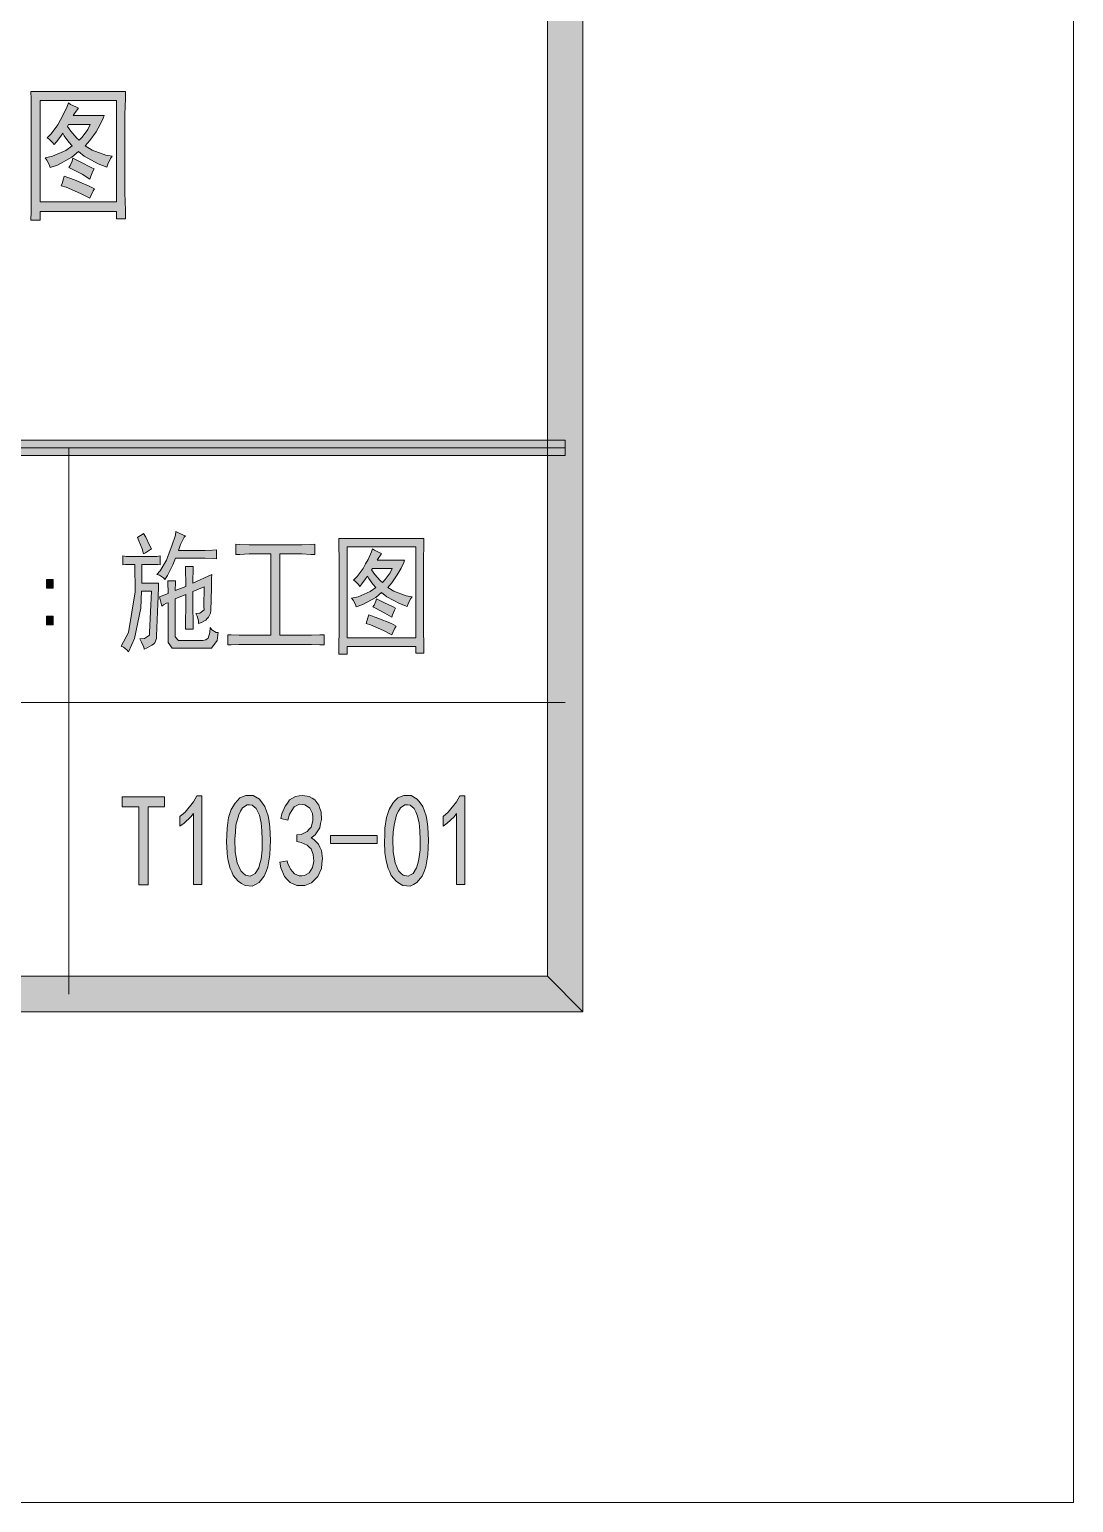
# Model space of a CAD drawing. Header units: millimetres. Extents: x 0 to 586, y 0 to 414.
# Drawn here: x 565.39 to 585.63, y 0 to 28.57 of the extents above; entities that cross this region are included whole.
import ezdxf

# ---------------------------------------------------------------- set-up
doc = ezdxf.new("R2010")
doc.units = ezdxf.units.MM

msp = doc.modelspace()

# ---------------------------------------------------------------- hatches: boundary and pattern name
h = msp.add_hatch(color=0)
h.dxf.hatch_style = 2
h.paths.add_polyline_path([(576.117861, 9.514417), (575.429944, 10.205861), (575.429944, 403.877639), (576.117861, 404.569083)])
h = msp.add_hatch(color=0)
h.paths.add_polyline_path([(567.249028, 27.361444), (567.2455, 27.223861), (567.238444, 26.916944), (567.238444, 26.751139), (567.238444, 25.565806), (567.238444, 25.396472), (567.2455, 25.057806), (567.249028, 24.892), (567.072639, 24.892), (567.072639, 25.036639), (565.590972, 25.036639), (565.590972, 24.867306), (565.414583, 24.867306), (565.418111, 25.040167), (565.421639, 25.396472), (565.421639, 25.576389), (565.421639, 26.751139), (565.421639, 26.913417), (565.418111, 27.216806), (565.414583, 27.361444)])
h.paths.add_polyline_path([(567.072639, 25.223611), (567.072639, 27.185056), (565.590972, 27.185056), (565.590972, 25.223611)])
h = msp.add_hatch(color=0)
h.paths.add_polyline_path([(566.335333, 27.040417), (566.310639, 27.005139), (566.26125, 26.934583), (566.236556, 26.895778), (566.83275, 26.895778), (566.815111, 26.846389), (566.755139, 26.722917), (566.716333, 26.652361), (566.677528, 26.581806), (566.554056, 26.408944), (566.469389, 26.310167), (566.599917, 26.2255), (566.8645, 26.126722), (566.9915, 26.109083), (566.95975, 26.059694), (566.906833, 25.953861), (566.885667, 25.897417), (566.719861, 25.960917), (566.448222, 26.109083), (566.335333, 26.197278), (566.208333, 26.091444), (565.933167, 25.936222), (565.785, 25.886833), (565.774417, 25.936222), (565.725028, 26.031472), (565.68975, 26.077333), (565.830861, 26.105556), (566.091917, 26.218444), (566.211861, 26.310167), (566.148361, 26.380722), (566.060167, 26.504194), (566.035472, 26.553583), (565.993139, 26.497139), (565.912, 26.387778), (565.866139, 26.331333), (565.834389, 26.373667), (565.767361, 26.440694), (565.732083, 26.465389), (565.809694, 26.543), (565.936694, 26.715861), (565.989611, 26.811111), (566.042528, 26.909889), (566.120139, 27.072167), (566.141306, 27.139194), (566.183639, 27.110972), (566.282417, 27.061583)])
h.paths.add_polyline_path([(566.123667, 26.684111), (566.190694, 26.592389), (566.303583, 26.458333), (566.352972, 26.419528), (566.409417, 26.475972), (566.518778, 26.624139), (566.564639, 26.719389), (566.141306, 26.719389)])
h = msp.add_hatch(color=0)
h.dxf.hatch_style = 2
h.paths.add_polyline_path([(566.2295, 26.06675), (566.381194, 25.989139), (566.582278, 25.886833), (566.638722, 25.865667), (566.614028, 25.819806), (566.575222, 25.721028), (566.557583, 25.664583), (566.405889, 25.756306), (566.201278, 25.865667), (566.148361, 25.886833), (566.173056, 25.925639), (566.211861, 26.013833)])
h = msp.add_hatch(color=0)
h.dxf.hatch_style = 2
h.paths.add_polyline_path([(566.060167, 25.721028), (566.257722, 25.650472), (566.547, 25.527), (566.645778, 25.477611), (566.624611, 25.435278), (566.57875, 25.340028), (566.557583, 25.290639), (566.374139, 25.382361), (566.095444, 25.505833), (566.000194, 25.534056), (566.017833, 25.576389), (566.046056, 25.671639)])
h = msp.add_hatch(color=0)
h.dxf.hatch_style = 2
h.paths.add_polyline_path([(541.390417, 20.305889), (541.390417, 20.602222), (575.772139, 20.602222), (575.772139, 20.305889)])
h = msp.add_hatch(color=0)
h.dxf.hatch_style = 2
h.paths.add_polyline_path([(567.598278, 18.792472), (567.640611, 18.718389), (567.714694, 18.566694), (567.749972, 18.492611), (567.711167, 18.467917), (567.637083, 18.418528), (567.598278, 18.393833), (567.570056, 18.492611), (567.510083, 18.651361), (567.478333, 18.711333), (567.510083, 18.7325), (567.570056, 18.771306)])
h = msp.add_hatch(color=0)
h.dxf.hatch_style = 2
h.paths.add_polyline_path([(568.409667, 18.743083), (568.384972, 18.718389), (568.317944, 18.577278), (568.275611, 18.464389), (568.720111, 18.464389), (568.794194, 18.464389), (568.938833, 18.467917), (569.016444, 18.471444), (569.016444, 18.302111), (568.938833, 18.309167), (568.794194, 18.312694), (568.720111, 18.312694), (568.219167, 18.312694), (568.16625, 18.185694), (568.063944, 17.974028), (568.011028, 17.896417), (567.982806, 17.928167), (567.908722, 17.981083), (567.859333, 17.995194), (567.922833, 18.06575), (568.042778, 18.273889), (568.095694, 18.415), (568.148611, 18.552583), (568.215639, 18.760722), (568.226222, 18.831278), (568.279139, 18.803056), (568.370861, 18.757194)])
h = msp.add_hatch(color=0)
h.dxf.hatch_style = 2
h.paths.add_polyline_path([(570.572194, 18.57375), (570.667444, 18.57375), (570.843833, 18.577278), (570.921444, 18.584333), (570.921444, 18.38325), (570.843833, 18.386778), (570.667444, 18.393833), (570.572194, 18.393833), (570.244111, 18.393833), (570.244111, 16.816917), (570.762694, 16.816917), (570.854417, 16.816917), (571.020222, 16.823972), (571.097833, 16.8275), (571.097833, 16.629944), (571.020222, 16.633472), (570.857944, 16.640528), (570.76975, 16.640528), (569.535028, 16.640528), (569.446833, 16.640528), (569.295139, 16.633472), (569.231639, 16.629944), (569.231639, 16.8275), (569.298667, 16.823972), (569.453889, 16.816917), (569.542083, 16.816917), (570.067722, 16.816917), (570.067722, 18.393833), (569.750222, 18.393833), (569.647917, 18.393833), (569.468, 18.386778), (569.390389, 18.38325), (569.390389, 18.584333), (569.468, 18.577278), (569.647917, 18.57375), (569.750222, 18.57375)])
h = msp.add_hatch(color=0)
h.paths.add_polyline_path([(573.034583, 18.693694), (573.031056, 18.566694), (573.027528, 18.295056), (573.027528, 18.143361), (573.027528, 17.077972), (573.027528, 16.92275), (573.031056, 16.619361), (573.034583, 16.471194), (572.875833, 16.471194), (572.875833, 16.598194), (571.545861, 16.598194), (571.545861, 16.450028), (571.383583, 16.450028), (571.387111, 16.60525), (571.394167, 16.92275), (571.394167, 17.088556), (571.394167, 18.143361), (571.394167, 18.288), (571.387111, 18.563167), (571.383583, 18.693694)])
h.paths.add_polyline_path([(572.875833, 16.767528), (572.875833, 18.531417), (571.545861, 18.531417), (571.545861, 16.767528)])
h = msp.add_hatch(color=0)
h.dxf.hatch_style = 2
h.paths.add_polyline_path([(567.922833, 18.185694), (567.873444, 18.189222), (567.767611, 18.19275), (567.714694, 18.19275), (567.566528, 18.19275), (567.566528, 17.825861), (567.891083, 17.825861), (567.887556, 17.765889), (567.8805, 17.564806), (567.876972, 17.427222), (567.852278, 16.809861), (567.852278, 16.753417), (567.820528, 16.672278), (567.788778, 16.647583), (567.757028, 16.622889), (567.668833, 16.5735), (567.612389, 16.548806), (567.601806, 16.584083), (567.555944, 16.682861), (567.524194, 16.749889), (567.619444, 16.756944), (567.714694, 16.816917), (567.714694, 16.869833), (567.749972, 17.674167), (567.555944, 17.674167), (567.545361, 17.346083), (567.421889, 16.756944), (567.309, 16.499417), (567.27725, 16.534694), (567.206694, 16.587611), (567.164361, 16.608778), (567.305472, 16.869833), (567.436, 17.660056), (567.428944, 18.19275), (567.365444, 18.19275), (567.249028, 18.189222), (567.199639, 18.185694), (567.199639, 18.355028), (567.263139, 18.347972), (567.439528, 18.344444), (567.555944, 18.344444), (567.675889, 18.344444), (567.859333, 18.347972), (567.922833, 18.355028)])
h = msp.add_hatch(color=0)
h.paths.add_polyline_path([(572.212611, 18.404417), (572.191444, 18.372667), (572.145583, 18.309167), (572.127944, 18.273889), (572.660639, 18.273889), (572.646528, 18.228028), (572.593611, 18.118667), (572.558333, 18.055167), (572.519528, 17.988139), (572.410167, 17.836444), (572.332556, 17.744722), (572.4525, 17.670639), (572.688861, 17.582444), (572.805278, 17.564806), (572.777056, 17.522472), (572.727667, 17.427222), (572.710028, 17.377833), (572.561861, 17.43075), (572.314917, 17.564806), (572.212611, 17.645944), (572.099722, 17.550694), (571.852778, 17.413111), (571.718722, 17.36725), (571.708139, 17.413111), (571.662278, 17.497778), (571.630528, 17.536583), (571.761056, 17.561278), (571.993889, 17.667111), (572.10325, 17.744722), (572.046806, 17.81175), (571.965667, 17.921111), (571.9445, 17.963444), (571.905694, 17.914056), (571.831611, 17.815278), (571.792806, 17.765889), (571.764583, 17.804694), (571.704611, 17.864667), (571.672861, 17.885833), (571.739889, 17.956389), (571.856306, 18.111611), (571.902167, 18.199806), (571.951556, 18.288), (572.018583, 18.432639), (572.03975, 18.492611), (572.078556, 18.467917), (572.16675, 18.422056)])
h.paths.add_polyline_path([(572.022111, 18.083389), (572.082083, 17.998722), (572.187917, 17.878778), (572.23025, 17.8435), (572.283167, 17.896417), (572.378417, 18.030472), (572.42075, 18.115139), (572.03975, 18.115139)])
h = msp.add_hatch(color=0)
h.dxf.hatch_style = 2
h.paths.add_polyline_path([(568.074528, 17.624778), (568.074528, 17.681222), (568.071, 17.804694), (568.067472, 17.87525), (568.219167, 17.87525), (568.215639, 17.81175), (568.212111, 17.7165), (568.212111, 17.68475), (568.416722, 17.765889), (568.416722, 17.861139), (568.413194, 18.055167), (568.409667, 18.153944), (568.561361, 18.153944), (568.557833, 18.06575), (568.554306, 17.899944), (568.554306, 17.825861), (568.921194, 17.995194), (568.917667, 17.921111), (568.914139, 17.790583), (568.914139, 17.734139), (568.903556, 17.296694), (568.8965, 17.247306), (568.861222, 17.169694), (568.833, 17.141472), (568.804778, 17.11325), (568.720111, 17.067389), (568.663667, 17.046222), (568.663667, 17.099139), (568.638972, 17.190861), (568.61075, 17.236722), (568.691889, 17.247306), (568.773028, 17.310806), (568.7695, 17.36725), (568.776556, 17.755306), (568.554306, 17.667111), (568.554306, 17.395472), (568.557833, 17.032111), (568.561361, 16.936861), (568.409667, 16.936861), (568.413194, 17.056806), (568.416722, 17.391944), (568.416722, 17.607139), (568.212111, 17.526), (568.212111, 16.848667), (568.212111, 16.785167), (568.279139, 16.718139), (568.346167, 16.718139), (568.713056, 16.718139), (568.748333, 16.718139), (568.808306, 16.73225), (568.829472, 16.749889), (568.850639, 16.764), (568.882389, 16.873361), (568.889444, 16.968611), (568.924722, 16.92275), (569.005861, 16.873361), (569.048194, 16.869833), (569.027028, 16.718139), (568.914139, 16.569972), (568.815361, 16.569972), (568.233278, 16.569972), (568.155667, 16.569972), (568.074528, 16.679333), (568.074528, 16.788694), (568.074528, 17.444861), (568.046306, 17.437806), (567.986333, 17.406056), (567.954583, 17.384889), (567.908722, 17.564806)])
h = msp.add_hatch(color=0)
h.dxf.hatch_style = 2
h.paths.add_polyline_path([(565.844972, 17.730611), (565.714444, 17.730611), (565.714444, 17.899944), (565.844972, 17.899944)])
h = msp.add_hatch(color=0)
h.dxf.hatch_style = 2
h.paths.add_polyline_path([(572.117361, 17.526), (572.254944, 17.455444), (572.438389, 17.36725), (572.48425, 17.346083), (572.466611, 17.307278), (572.427806, 17.215556), (572.413694, 17.166167), (572.279639, 17.247306), (572.096194, 17.346083), (572.046806, 17.36725), (572.067972, 17.402528), (572.10325, 17.480139)])
h = msp.add_hatch(color=0)
h.dxf.hatch_style = 2
h.paths.add_polyline_path([(565.844972, 17.018), (565.714444, 17.018), (565.714444, 17.187333), (565.844972, 17.187333)])
h = msp.add_hatch(color=0)
h.dxf.hatch_style = 2
h.paths.add_polyline_path([(571.965667, 17.215556), (572.142056, 17.152056), (572.406639, 17.042694), (572.494833, 16.996833), (572.473667, 16.958028), (572.434861, 16.873361), (572.413694, 16.8275), (572.251417, 16.912167), (571.997417, 17.021528), (571.91275, 17.046222), (571.926861, 17.088556), (571.955083, 17.173222)])
h = msp.add_hatch(color=0)
h.paths.add_polyline_path([(569.214, 12.939889), (569.217528, 13.073944), (569.24575, 13.282083), (569.273972, 13.359694), (569.298667, 13.437306), (569.37275, 13.564306), (569.418611, 13.613694), (569.468, 13.663083), (569.584417, 13.712472), (569.654972, 13.712472), (569.725528, 13.712472), (569.845472, 13.641917), (569.898389, 13.567833), (569.951306, 13.497278), (570.018333, 13.313833), (570.032444, 13.204472), (570.050083, 13.095111), (570.060667, 12.844639), (570.053611, 12.7), (570.046556, 12.558889), (570.00775, 12.326056), (569.976, 12.237861), (569.940722, 12.146139), (569.838417, 12.022667), (569.771389, 11.987389), (569.704361, 11.952111), (569.566778, 11.962694), (569.49975, 12.005028), (569.432722, 12.047361), (569.337472, 12.156722), (569.30925, 12.227278), (569.281028, 12.297833), (569.242222, 12.446), (569.228111, 12.520083), (569.217528, 12.597694), (569.206944, 12.809361)])
h.paths.add_polyline_path([(569.379806, 12.999861), (569.369222, 12.862278), (569.376278, 12.618861), (569.397444, 12.513028), (569.415083, 12.403667), (569.482111, 12.251972), (569.527972, 12.206111), (569.573833, 12.163778), (569.665556, 12.146139), (569.714944, 12.174361), (569.764333, 12.199056), (569.831361, 12.308417), (569.856056, 12.393083), (569.877222, 12.474222), (569.898389, 12.654139), (569.898389, 12.749389), (569.898389, 12.848167), (569.891333, 13.024556), (569.887806, 13.105694), (569.88075, 13.183306), (569.845472, 13.327944), (569.813722, 13.394972), (569.7855, 13.458472), (569.704361, 13.5255), (569.654972, 13.529028), (569.605583, 13.532556), (569.517389, 13.469056), (569.478583, 13.405556), (569.443306, 13.338528), (569.390389, 13.137444)])
h = msp.add_hatch(color=0)
h.dxf.hatch_style = 2
h.paths.add_polyline_path([(570.240583, 12.417778), (570.385222, 12.446), (570.399333, 12.3825), (570.45225, 12.276667), (570.487528, 12.234333), (570.522806, 12.192), (570.614528, 12.149667), (570.667444, 12.153194), (570.720361, 12.156722), (570.808556, 12.209639), (570.840306, 12.262556), (570.872056, 12.315472), (570.900278, 12.435417), (570.89675, 12.502444), (570.889694, 12.569472), (570.850889, 12.675306), (570.812083, 12.710583), (570.773278, 12.749389), (570.653333, 12.802306), (570.568667, 12.816417), (570.568667, 12.946944), (570.653333, 12.954), (570.773278, 13.010444), (570.812083, 13.056306), (570.850889, 13.098639), (570.882639, 13.218583), (570.879111, 13.289139), (570.875583, 13.363222), (570.822667, 13.465528), (570.776806, 13.497278), (570.727417, 13.532556), (570.625111, 13.539611), (570.572194, 13.514917), (570.519278, 13.490222), (570.431083, 13.349111), (570.399333, 13.232694), (570.258222, 13.264444), (570.282917, 13.352639), (570.346417, 13.504333), (570.38875, 13.564306), (570.431083, 13.624278), (570.543972, 13.691306), (570.614528, 13.701889), (570.688611, 13.712472), (570.812083, 13.691306), (570.868528, 13.659556), (570.921444, 13.624278), (570.995528, 13.5255), (571.020222, 13.458472), (571.041389, 13.391444), (571.048444, 13.243278), (571.030806, 13.165667), (571.016694, 13.084528), (570.924972, 12.946944), (570.847361, 12.886972), (570.903806, 12.855222), (570.988472, 12.767028), (571.020222, 12.707056), (571.048444, 12.647083), (571.069611, 12.488333), (571.059028, 12.393083), (571.048444, 12.294306), (570.977889, 12.139083), (570.917917, 12.079111), (570.857944, 12.019139), (570.723889, 11.962694), (570.649806, 11.962694), (570.572194, 11.966222), (570.441667, 12.026194), (570.385222, 12.082639), (570.328778, 12.139083), (570.258222, 12.308417)])
h = msp.add_hatch(color=0)
h.paths.add_polyline_path([(572.276111, 12.939889), (572.279639, 13.073944), (572.307861, 13.282083), (572.336083, 13.359694), (572.360778, 13.437306), (572.434861, 13.564306), (572.480722, 13.613694), (572.530111, 13.663083), (572.646528, 13.712472), (572.717083, 13.712472), (572.787639, 13.712472), (572.907583, 13.641917), (572.9605, 13.567833), (573.013417, 13.497278), (573.080444, 13.313833), (573.098083, 13.204472), (573.112194, 13.095111), (573.122778, 12.844639), (573.115722, 12.7), (573.108667, 12.558889), (573.069861, 12.326056), (573.038111, 12.237861), (573.002833, 12.146139), (572.900528, 12.022667), (572.8335, 11.987389), (572.766472, 11.952111), (572.628889, 11.962694), (572.561861, 12.005028), (572.494833, 12.047361), (572.399583, 12.156722), (572.371361, 12.227278), (572.343139, 12.297833), (572.304333, 12.446), (572.290222, 12.520083), (572.279639, 12.597694), (572.272583, 12.809361)])
h.paths.add_polyline_path([(572.441917, 12.999861), (572.431333, 12.862278), (572.438389, 12.618861), (572.459556, 12.513028), (572.477194, 12.403667), (572.544222, 12.251972), (572.590083, 12.206111), (572.635944, 12.163778), (572.731194, 12.146139), (572.777056, 12.174361), (572.826444, 12.199056), (572.893472, 12.308417), (572.918167, 12.393083), (572.939333, 12.474222), (572.9605, 12.654139), (572.9605, 12.749389), (572.9605, 12.848167), (572.953444, 13.024556), (572.949917, 13.105694), (572.942861, 13.183306), (572.907583, 13.327944), (572.875833, 13.394972), (572.847611, 13.458472), (572.766472, 13.5255), (572.717083, 13.529028), (572.667694, 13.532556), (572.5795, 13.469056), (572.540694, 13.405556), (572.505417, 13.338528), (572.456028, 13.137444)])
h = msp.add_hatch(color=0)
h.dxf.hatch_style = 2
h.paths.add_polyline_path([(568.0075, 13.49375), (567.69, 13.49375), (567.69, 11.976806), (567.506556, 11.976806), (567.506556, 13.49375), (567.185528, 13.49375), (567.185528, 13.68425), (568.0075, 13.68425)])
h = msp.add_hatch(color=0)
h.dxf.hatch_style = 2
h.paths.add_polyline_path([(568.568417, 13.363222), (568.5155, 13.299722), (568.384972, 13.17625), (568.303833, 13.116278), (568.303833, 13.30325), (568.402611, 13.387917), (568.568417, 13.589), (568.631917, 13.701889), (568.727167, 13.701889), (568.727167, 11.987389), (568.568417, 11.987389)])
h = msp.add_hatch(color=0)
h.dxf.hatch_style = 2
h.paths.add_polyline_path([(573.669583, 13.363222), (573.620194, 13.299722), (573.486139, 13.17625), (573.408528, 13.116278), (573.408528, 13.30325), (573.507306, 13.387917), (573.669583, 13.589), (573.733083, 13.701889), (573.828333, 13.701889), (573.828333, 11.987389), (573.669583, 11.987389)])
h = msp.add_hatch(color=0)
h.dxf.hatch_style = 2
h.paths.add_polyline_path([(572.131472, 12.777611), (571.221306, 12.777611), (571.221306, 12.936361), (572.131472, 12.936361)])
h = msp.add_hatch(color=0)
h.dxf.hatch_style = 2
h.paths.add_polyline_path([(24.302861, 9.514417), (24.994306, 10.205861), (575.429944, 10.205861), (576.117861, 9.514417)])

# ---------------------------------------------------------------- linework, layer by layer
at = {"color": 0, "lineweight": 0}
for points in [[(0, 0), (585.632278, 0), (585.632278, 414.0835), (0, 414.0835)], [(576.117861, 9.514417), (575.429944, 10.205861), (575.429944, 403.877639), (576.117861, 404.569083)], [(567.249028, 27.361444), (567.2455, 27.223861), (567.238444, 26.916944), (567.238444, 26.751139), (567.238444, 25.565806), (567.238444, 25.396472), (567.2455, 25.057806), (567.249028, 24.892), (567.072639, 24.892), (567.072639, 25.036639), (565.590972, 25.036639), (565.590972, 24.867306), (565.414583, 24.867306), (565.418111, 25.040167), (565.421639, 25.396472), (565.421639, 25.576389), (565.421639, 26.751139), (565.421639, 26.913417), (565.418111, 27.216806), (565.414583, 27.361444)], [(567.072639, 25.223611), (567.072639, 27.185056), (565.590972, 27.185056), (565.590972, 25.223611)], [(566.335333, 27.040417), (566.310639, 27.005139), (566.26125, 26.934583), (566.236556, 26.895778), (566.83275, 26.895778), (566.815111, 26.846389), (566.755139, 26.722917), (566.716333, 26.652361), (566.677528, 26.581806), (566.554056, 26.408944), (566.469389, 26.310167), (566.599917, 26.2255), (566.8645, 26.126722), (566.9915, 26.109083), (566.95975, 26.059694), (566.906833, 25.953861), (566.885667, 25.897417), (566.719861, 25.960917), (566.448222, 26.109083), (566.335333, 26.197278), (566.208333, 26.091444), (565.933167, 25.936222), (565.785, 25.886833), (565.774417, 25.936222), (565.725028, 26.031472), (565.68975, 26.077333), (565.830861, 26.105556), (566.091917, 26.218444), (566.211861, 26.310167), (566.148361, 26.380722), (566.060167, 26.504194), (566.035472, 26.553583), (565.993139, 26.497139), (565.912, 26.387778), (565.866139, 26.331333), (565.834389, 26.373667), (565.767361, 26.440694), (565.732083, 26.465389), (565.809694, 26.543), (565.936694, 26.715861), (565.989611, 26.811111), (566.042528, 26.909889), (566.120139, 27.072167), (566.141306, 27.139194), (566.183639, 27.110972), (566.282417, 27.061583)], [(566.123667, 26.684111), (566.190694, 26.592389), (566.303583, 26.458333), (566.352972, 26.419528), (566.409417, 26.475972), (566.518778, 26.624139), (566.564639, 26.719389), (566.141306, 26.719389)], [(566.2295, 26.06675), (566.381194, 25.989139), (566.582278, 25.886833), (566.638722, 25.865667), (566.614028, 25.819806), (566.575222, 25.721028), (566.557583, 25.664583), (566.405889, 25.756306), (566.201278, 25.865667), (566.148361, 25.886833), (566.173056, 25.925639), (566.211861, 26.013833)], [(566.060167, 25.721028), (566.257722, 25.650472), (566.547, 25.527), (566.645778, 25.477611), (566.624611, 25.435278), (566.57875, 25.340028), (566.557583, 25.290639), (566.374139, 25.382361), (566.095444, 25.505833), (566.000194, 25.534056), (566.017833, 25.576389), (566.046056, 25.671639)], [(541.390417, 20.305889), (541.390417, 20.602222), (575.772139, 20.602222), (575.772139, 20.305889)], [(567.598278, 18.792472), (567.640611, 18.718389), (567.714694, 18.566694), (567.749972, 18.492611), (567.711167, 18.467917), (567.637083, 18.418528), (567.598278, 18.393833), (567.570056, 18.492611), (567.510083, 18.651361), (567.478333, 18.711333), (567.510083, 18.7325), (567.570056, 18.771306)], [(568.409667, 18.743083), (568.384972, 18.718389), (568.317944, 18.577278), (568.275611, 18.464389), (568.720111, 18.464389), (568.794194, 18.464389), (568.938833, 18.467917), (569.016444, 18.471444), (569.016444, 18.302111), (568.938833, 18.309167), (568.794194, 18.312694), (568.720111, 18.312694), (568.219167, 18.312694), (568.16625, 18.185694), (568.063944, 17.974028), (568.011028, 17.896417), (567.982806, 17.928167), (567.908722, 17.981083), (567.859333, 17.995194), (567.922833, 18.06575), (568.042778, 18.273889), (568.095694, 18.415), (568.148611, 18.552583), (568.215639, 18.760722), (568.226222, 18.831278), (568.279139, 18.803056), (568.370861, 18.757194)], [(570.572194, 18.57375), (570.667444, 18.57375), (570.843833, 18.577278), (570.921444, 18.584333), (570.921444, 18.38325), (570.843833, 18.386778), (570.667444, 18.393833), (570.572194, 18.393833), (570.244111, 18.393833), (570.244111, 16.816917), (570.762694, 16.816917), (570.854417, 16.816917), (571.020222, 16.823972), (571.097833, 16.8275), (571.097833, 16.629944), (571.020222, 16.633472), (570.857944, 16.640528), (570.76975, 16.640528), (569.535028, 16.640528), (569.446833, 16.640528), (569.295139, 16.633472), (569.231639, 16.629944), (569.231639, 16.8275), (569.298667, 16.823972), (569.453889, 16.816917), (569.542083, 16.816917), (570.067722, 16.816917), (570.067722, 18.393833), (569.750222, 18.393833), (569.647917, 18.393833), (569.468, 18.386778), (569.390389, 18.38325), (569.390389, 18.584333), (569.468, 18.577278), (569.647917, 18.57375), (569.750222, 18.57375)], [(573.034583, 18.693694), (573.031056, 18.566694), (573.027528, 18.295056), (573.027528, 18.143361), (573.027528, 17.077972), (573.027528, 16.92275), (573.031056, 16.619361), (573.034583, 16.471194), (572.875833, 16.471194), (572.875833, 16.598194), (571.545861, 16.598194), (571.545861, 16.450028), (571.383583, 16.450028), (571.387111, 16.60525), (571.394167, 16.92275), (571.394167, 17.088556), (571.394167, 18.143361), (571.394167, 18.288), (571.387111, 18.563167), (571.383583, 18.693694)], [(567.922833, 18.185694), (567.873444, 18.189222), (567.767611, 18.19275), (567.714694, 18.19275), (567.566528, 18.19275), (567.566528, 17.825861), (567.891083, 17.825861), (567.887556, 17.765889), (567.8805, 17.564806), (567.876972, 17.427222), (567.852278, 16.809861), (567.852278, 16.753417), (567.820528, 16.672278), (567.788778, 16.647583), (567.757028, 16.622889), (567.668833, 16.5735), (567.612389, 16.548806), (567.601806, 16.584083), (567.555944, 16.682861), (567.524194, 16.749889), (567.619444, 16.756944), (567.714694, 16.816917), (567.714694, 16.869833), (567.749972, 17.674167), (567.555944, 17.674167), (567.545361, 17.346083), (567.421889, 16.756944), (567.309, 16.499417), (567.27725, 16.534694), (567.206694, 16.587611), (567.164361, 16.608778), (567.305472, 16.869833), (567.436, 17.660056), (567.428944, 18.19275), (567.365444, 18.19275), (567.249028, 18.189222), (567.199639, 18.185694), (567.199639, 18.355028), (567.263139, 18.347972), (567.439528, 18.344444), (567.555944, 18.344444), (567.675889, 18.344444), (567.859333, 18.347972), (567.922833, 18.355028)], [(572.875833, 16.767528), (572.875833, 18.531417), (571.545861, 18.531417), (571.545861, 16.767528)], [(572.212611, 18.404417), (572.191444, 18.372667), (572.145583, 18.309167), (572.127944, 18.273889), (572.660639, 18.273889), (572.646528, 18.228028), (572.593611, 18.118667), (572.558333, 18.055167), (572.519528, 17.988139), (572.410167, 17.836444), (572.332556, 17.744722), (572.4525, 17.670639), (572.688861, 17.582444), (572.805278, 17.564806), (572.777056, 17.522472), (572.727667, 17.427222), (572.710028, 17.377833), (572.561861, 17.43075), (572.314917, 17.564806), (572.212611, 17.645944), (572.099722, 17.550694), (571.852778, 17.413111), (571.718722, 17.36725), (571.708139, 17.413111), (571.662278, 17.497778), (571.630528, 17.536583), (571.761056, 17.561278), (571.993889, 17.667111), (572.10325, 17.744722), (572.046806, 17.81175), (571.965667, 17.921111), (571.9445, 17.963444), (571.905694, 17.914056), (571.831611, 17.815278), (571.792806, 17.765889), (571.764583, 17.804694), (571.704611, 17.864667), (571.672861, 17.885833), (571.739889, 17.956389), (571.856306, 18.111611), (571.902167, 18.199806), (571.951556, 18.288), (572.018583, 18.432639), (572.03975, 18.492611), (572.078556, 18.467917), (572.16675, 18.422056)], [(568.074528, 17.624778), (568.074528, 17.681222), (568.071, 17.804694), (568.067472, 17.87525), (568.219167, 17.87525), (568.215639, 17.81175), (568.212111, 17.7165), (568.212111, 17.68475), (568.416722, 17.765889), (568.416722, 17.861139), (568.413194, 18.055167), (568.409667, 18.153944), (568.561361, 18.153944), (568.557833, 18.06575), (568.554306, 17.899944), (568.554306, 17.825861), (568.921194, 17.995194), (568.917667, 17.921111), (568.914139, 17.790583), (568.914139, 17.734139), (568.903556, 17.296694), (568.8965, 17.247306), (568.861222, 17.169694), (568.833, 17.141472), (568.804778, 17.11325), (568.720111, 17.067389), (568.663667, 17.046222), (568.663667, 17.099139), (568.638972, 17.190861), (568.61075, 17.236722), (568.691889, 17.247306), (568.773028, 17.310806), (568.7695, 17.36725), (568.776556, 17.755306), (568.554306, 17.667111), (568.554306, 17.395472), (568.557833, 17.032111), (568.561361, 16.936861), (568.409667, 16.936861), (568.413194, 17.056806), (568.416722, 17.391944), (568.416722, 17.607139), (568.212111, 17.526), (568.212111, 16.848667), (568.212111, 16.785167), (568.279139, 16.718139), (568.346167, 16.718139), (568.713056, 16.718139), (568.748333, 16.718139), (568.808306, 16.73225), (568.829472, 16.749889), (568.850639, 16.764), (568.882389, 16.873361), (568.889444, 16.968611), (568.924722, 16.92275), (569.005861, 16.873361), (569.048194, 16.869833), (569.027028, 16.718139), (568.914139, 16.569972), (568.815361, 16.569972), (568.233278, 16.569972), (568.155667, 16.569972), (568.074528, 16.679333), (568.074528, 16.788694), (568.074528, 17.444861), (568.046306, 17.437806), (567.986333, 17.406056), (567.954583, 17.384889), (567.908722, 17.564806)], [(572.022111, 18.083389), (572.082083, 17.998722), (572.187917, 17.878778), (572.23025, 17.8435), (572.283167, 17.896417), (572.378417, 18.030472), (572.42075, 18.115139), (572.03975, 18.115139)], [(565.844972, 17.730611), (565.714444, 17.730611), (565.714444, 17.899944), (565.844972, 17.899944)], [(572.117361, 17.526), (572.254944, 17.455444), (572.438389, 17.36725), (572.48425, 17.346083), (572.466611, 17.307278), (572.427806, 17.215556), (572.413694, 17.166167), (572.279639, 17.247306), (572.096194, 17.346083), (572.046806, 17.36725), (572.067972, 17.402528), (572.10325, 17.480139)], [(565.844972, 17.018), (565.714444, 17.018), (565.714444, 17.187333), (565.844972, 17.187333)], [(571.965667, 17.215556), (572.142056, 17.152056), (572.406639, 17.042694), (572.494833, 16.996833), (572.473667, 16.958028), (572.434861, 16.873361), (572.413694, 16.8275), (572.251417, 16.912167), (571.997417, 17.021528), (571.91275, 17.046222), (571.926861, 17.088556), (571.955083, 17.173222)], [(569.214, 12.939889), (569.217528, 13.073944), (569.24575, 13.282083), (569.273972, 13.359694), (569.298667, 13.437306), (569.37275, 13.564306), (569.418611, 13.613694), (569.468, 13.663083), (569.584417, 13.712472), (569.654972, 13.712472), (569.725528, 13.712472), (569.845472, 13.641917), (569.898389, 13.567833), (569.951306, 13.497278), (570.018333, 13.313833), (570.032444, 13.204472), (570.050083, 13.095111), (570.060667, 12.844639), (570.053611, 12.7), (570.046556, 12.558889), (570.00775, 12.326056), (569.976, 12.237861), (569.940722, 12.146139), (569.838417, 12.022667), (569.771389, 11.987389), (569.704361, 11.952111), (569.566778, 11.962694), (569.49975, 12.005028), (569.432722, 12.047361), (569.337472, 12.156722), (569.30925, 12.227278), (569.281028, 12.297833), (569.242222, 12.446), (569.228111, 12.520083), (569.217528, 12.597694), (569.206944, 12.809361)], [(570.240583, 12.417778), (570.385222, 12.446), (570.399333, 12.3825), (570.45225, 12.276667), (570.487528, 12.234333), (570.522806, 12.192), (570.614528, 12.149667), (570.667444, 12.153194), (570.720361, 12.156722), (570.808556, 12.209639), (570.840306, 12.262556), (570.872056, 12.315472), (570.900278, 12.435417), (570.89675, 12.502444), (570.889694, 12.569472), (570.850889, 12.675306), (570.812083, 12.710583), (570.773278, 12.749389), (570.653333, 12.802306), (570.568667, 12.816417), (570.568667, 12.946944), (570.653333, 12.954), (570.773278, 13.010444), (570.812083, 13.056306), (570.850889, 13.098639), (570.882639, 13.218583), (570.879111, 13.289139), (570.875583, 13.363222), (570.822667, 13.465528), (570.776806, 13.497278), (570.727417, 13.532556), (570.625111, 13.539611), (570.572194, 13.514917), (570.519278, 13.490222), (570.431083, 13.349111), (570.399333, 13.232694), (570.258222, 13.264444), (570.282917, 13.352639), (570.346417, 13.504333), (570.38875, 13.564306), (570.431083, 13.624278), (570.543972, 13.691306), (570.614528, 13.701889), (570.688611, 13.712472), (570.812083, 13.691306), (570.868528, 13.659556), (570.921444, 13.624278), (570.995528, 13.5255), (571.020222, 13.458472), (571.041389, 13.391444), (571.048444, 13.243278), (571.030806, 13.165667), (571.016694, 13.084528), (570.924972, 12.946944), (570.847361, 12.886972), (570.903806, 12.855222), (570.988472, 12.767028), (571.020222, 12.707056), (571.048444, 12.647083), (571.069611, 12.488333), (571.059028, 12.393083), (571.048444, 12.294306), (570.977889, 12.139083), (570.917917, 12.079111), (570.857944, 12.019139), (570.723889, 11.962694), (570.649806, 11.962694), (570.572194, 11.966222), (570.441667, 12.026194), (570.385222, 12.082639), (570.328778, 12.139083), (570.258222, 12.308417)], [(572.276111, 12.939889), (572.279639, 13.073944), (572.307861, 13.282083), (572.336083, 13.359694), (572.360778, 13.437306), (572.434861, 13.564306), (572.480722, 13.613694), (572.530111, 13.663083), (572.646528, 13.712472), (572.717083, 13.712472), (572.787639, 13.712472), (572.907583, 13.641917), (572.9605, 13.567833), (573.013417, 13.497278), (573.080444, 13.313833), (573.098083, 13.204472), (573.112194, 13.095111), (573.122778, 12.844639), (573.115722, 12.7), (573.108667, 12.558889), (573.069861, 12.326056), (573.038111, 12.237861), (573.002833, 12.146139), (572.900528, 12.022667), (572.8335, 11.987389), (572.766472, 11.952111), (572.628889, 11.962694), (572.561861, 12.005028), (572.494833, 12.047361), (572.399583, 12.156722), (572.371361, 12.227278), (572.343139, 12.297833), (572.304333, 12.446), (572.290222, 12.520083), (572.279639, 12.597694), (572.272583, 12.809361)], [(568.0075, 13.49375), (567.69, 13.49375), (567.69, 11.976806), (567.506556, 11.976806), (567.506556, 13.49375), (567.185528, 13.49375), (567.185528, 13.68425), (568.0075, 13.68425)], [(568.568417, 13.363222), (568.5155, 13.299722), (568.384972, 13.17625), (568.303833, 13.116278), (568.303833, 13.30325), (568.402611, 13.387917), (568.568417, 13.589), (568.631917, 13.701889), (568.727167, 13.701889), (568.727167, 11.987389), (568.568417, 11.987389)], [(569.379806, 12.999861), (569.369222, 12.862278), (569.376278, 12.618861), (569.397444, 12.513028), (569.415083, 12.403667), (569.482111, 12.251972), (569.527972, 12.206111), (569.573833, 12.163778), (569.665556, 12.146139), (569.714944, 12.174361), (569.764333, 12.199056), (569.831361, 12.308417), (569.856056, 12.393083), (569.877222, 12.474222), (569.898389, 12.654139), (569.898389, 12.749389), (569.898389, 12.848167), (569.891333, 13.024556), (569.887806, 13.105694), (569.88075, 13.183306), (569.845472, 13.327944), (569.813722, 13.394972), (569.7855, 13.458472), (569.704361, 13.5255), (569.654972, 13.529028), (569.605583, 13.532556), (569.517389, 13.469056), (569.478583, 13.405556), (569.443306, 13.338528), (569.390389, 13.137444)], [(572.441917, 12.999861), (572.431333, 12.862278), (572.438389, 12.618861), (572.459556, 12.513028), (572.477194, 12.403667), (572.544222, 12.251972), (572.590083, 12.206111), (572.635944, 12.163778), (572.731194, 12.146139), (572.777056, 12.174361), (572.826444, 12.199056), (572.893472, 12.308417), (572.918167, 12.393083), (572.939333, 12.474222), (572.9605, 12.654139), (572.9605, 12.749389), (572.9605, 12.848167), (572.953444, 13.024556), (572.949917, 13.105694), (572.942861, 13.183306), (572.907583, 13.327944), (572.875833, 13.394972), (572.847611, 13.458472), (572.766472, 13.5255), (572.717083, 13.529028), (572.667694, 13.532556), (572.5795, 13.469056), (572.540694, 13.405556), (572.505417, 13.338528), (572.456028, 13.137444)], [(573.669583, 13.363222), (573.620194, 13.299722), (573.486139, 13.17625), (573.408528, 13.116278), (573.408528, 13.30325), (573.507306, 13.387917), (573.669583, 13.589), (573.733083, 13.701889), (573.828333, 13.701889), (573.828333, 11.987389), (573.669583, 11.987389)], [(572.131472, 12.777611), (571.221306, 12.777611), (571.221306, 12.936361), (572.131472, 12.936361)], [(24.302861, 9.514417), (24.994306, 10.205861), (575.429944, 10.205861), (576.117861, 9.514417)]]:
    msp.add_lwpolyline(points, close=True, dxfattribs=at)
for points in [[(575.772139, 20.454056), (541.390417, 20.454056)], [(566.151889, 20.454056), (566.151889, 9.860139)], [(541.390417, 15.511639), (575.772139, 15.511639)]]:
    msp.add_lwpolyline(points, dxfattribs=at)

doc.saveas('drawing.dxf')
